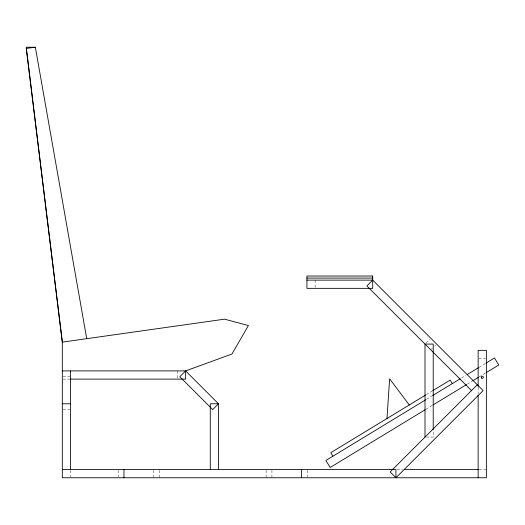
<?xml version="1.0" encoding="UTF-8"?>
<svg xmlns="http://www.w3.org/2000/svg" width="525" height="525" viewBox="0 0 525 525"><rect width="100%" height="100%" fill="white"/><g stroke="black" fill="none" stroke-linecap="round" stroke-linejoin="round"><path stroke-width="0.39" stroke-dasharray="2.62 1.97" d="M426.057 343.015L429.758 339.314M431.347 349.355L432.403 348.298M434.516 346.185L435.573 345.128M426.458 394.511L432.049 391.118M426.497 399.302L432.784 395.476M461.606 377.954L465.8 375.401M479.089 367.323L485.389 363.497M426.005 409.224L432.298 405.392M467.276 384.129L472.172 381.15M479.167 376.898L485.461 373.072M478.892 358.568L485.612 358.568M63.059 376.707L69.786 376.707M63.059 379.116L69.786 379.116M63.059 409.592L69.786 409.592M426.497 437.076L433.223 437.076L433.223 430.546M396.985 469.54L402.721 469.54M478.984 469.54L486.36 469.54M478.144 387.102L478.144 393.632M315.144 280.133L315.144 288.35M307.217 470.288L307.217 477.015M271.93 470.288L271.93 477.763M266.116 470.288L266.116 477.763M177.398 370.899L177.398 378.367M159.252 470.288L159.252 477.763M153.444 470.288L153.444 477.763M118.151 470.288L118.151 477.015M70.534 470.288L70.534 477.015"/><path stroke-width="0.79" d="M386.984 418.517L389.622 378.814L409.283 404.959M478.144 386.282L478.144 350.346L486.36 350.346L486.36 477.763L62.317 477.763L62.317 342.129L224.588 319.167L248.404 325.553L231.965 354.027L185.62 370.899L179.806 376.707L212.684 409.592L218.498 403.777L185.62 370.899L62.317 370.899M477.317 384.759L390.127 471.949L395.942 477.763L483.131 390.574L372.691 280.133L366.877 285.948L471.502 390.574M425.762 394.938L330.796 452.681L332.929 456.192M432.744 390.692L450.201 380.08L452.333 383.591M425.801 399.722L325.907 460.464L330.179 467.486L425.303 409.644M432.784 395.476L460.208 378.807M467.197 374.555L478.393 367.749M486.084 363.07L494.478 357.965L498.75 364.993L486.157 372.645M433 404.965L466.574 384.556M472.867 380.73L478.465 377.324M35.346 47.237L26.25 48.405L62.317 342.129L26.25 47.237L35.346 47.237L86.73 338.671M306.928 278.079L372.691 278.079M306.928 280.133L372.691 280.133M70.534 379.116L185.62 379.116L185.62 370.899M62.317 403.777L70.534 403.777M62.317 469.54L395.942 469.54L395.942 477.763M404.362 469.54L478.163 469.54M478.144 395.266L478.144 477.763M433.223 429.732L433.223 344.072L425.001 344.072L425.001 437.076M301.409 469.54L301.409 477.763M218.498 469.54L218.498 403.777L210.276 403.777L210.276 469.54M123.966 469.54L123.966 477.763M70.534 370.899L70.534 469.54M372.691 276.025L306.928 276.025L306.928 288.35L372.691 288.35L372.691 276.025M481.589 378.013A1.03 1.03 0 0 0 483.295 377.514A1.03 1.03 0 0 0 482.009 376.281A1.03 1.03 0 0 0 481.589 378.013"/></g></svg>
